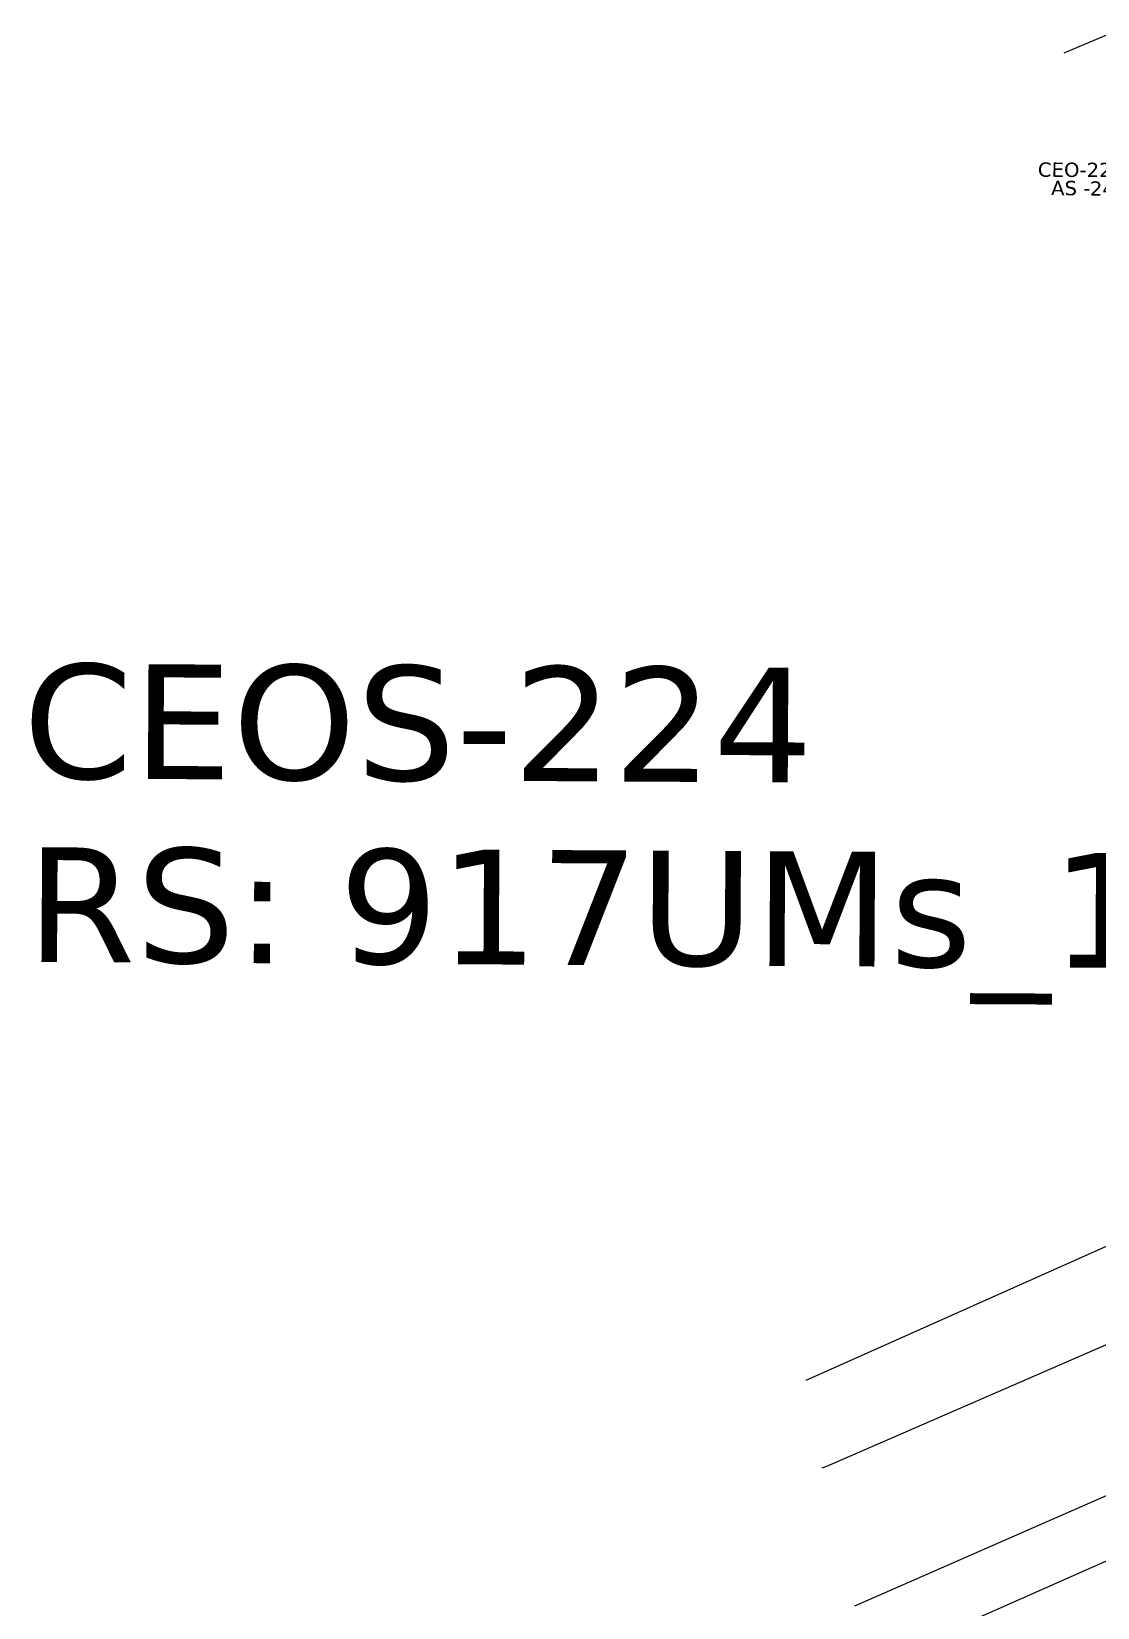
# Model space of a CAD drawing. Extents: x 12033 to 28038, y -9425 to 4777.
# Drawn here: x 24739 to 25482, y -8431 to -7332 of the extents above; entities that cross this region are included whole.
import ezdxf
from ezdxf.enums import TextEntityAlignment as Align

# ---------------------------------------------------------------- set-up
doc = ezdxf.new("R2010")
doc.units = ezdxf.units.DM
doc.header["$LTSCALE"] = 5
doc.header["$MEASUREMENT"] = 0
for name, color, linetype in [('10.0-Cartográfico', 252, 'Continuous'), ('20.8-Legenda', 1, 'Continuous'), ('label_cabos', 7, 'Continuous')]:
    doc.layers.add(name, color=color, linetype=linetype)
doc.styles.add('siredit', font='verdana.ttf')

# ---------------------------------------------------------------- blocks, each defined once
blk = doc.blocks.new('Inst CB DT OCUP CFOA-SM-AS-80-TS-24')
at = {"layer": 'label_cabos', "color": 0, "style": 'siredit'}
for tag, flags, p in [('ID_ATIVIDADE', 3, (1.31, 2.67)), ('FATOR', 1, (11.56, 2.55))]:
    blk.add_attdef(tag, text='', height=1, rotation=359.69, dxfattribs=dict(at, flags=flags)).set_placement(p, align=Align.MIDDLE_CENTER)
for tag, p in [('DESTINO_CABO', (3.13, 1.26)), ('TIPO_CABO', (13.11, 1.24)), ('TIPO_CABO', (1.76, 0)), ('CABO', (4.69, -0.05)), ('/', (7.71, -0.05)), ('LANCE', (10.91, 0)), ('UND', (15.96, 0)), ('FID', (13.15, -1.41))]:
    blk.add_attdef(tag, text='', height=1, rotation=359.69, dxfattribs=at).set_placement(p, align=Align.MIDDLE_CENTER)
blk.add_attdef('QTDE', (12.43, -0.47), '', height=1, rotation=359.69, dxfattribs=at)

msp = doc.modelspace()

# ---------------------------------------------------------------- linework, layer by layer
at = {"layer": '10.0-Cartográfico'}
for points in [[(25494.9, -7331.5), (25459, -7346.5)], [(25749.2, -7349.8), (26037.9, -7916.8), (26037.2, -7952.8), (26036.3, -7972.4), (26027.2, -7995.4), (26021.5, -8008.5), (26009.9, -8020.6), (25293.5, -8332.2), (25290.3, -8333.4)], [(25279.3, -8272), (25973, -7962.5), (25976.2, -7960.2), (25979.1, -7957.7), (25981.6, -7954.9), (25983.8, -7951.8), (25985.8, -7948.5), (25987.4, -7945.2), (25988.5, -7941.6), (25989.2, -7937.9), (25989.5, -7934.2), (25989.4, -7930.5), (25988.9, -7926.9), (25988, -7923.3), (25986.5, -7919.8), (25984.8, -7916.5), (25983.7, -7914.7), (25714.4, -7353.7)], [(25313.3, -8429.5), (26060.6, -8101.6), (26126.3, -8071.8), (26145.1, -8063.1), (26434.2, -8722.2), (26539.6, -8685.8), (26248.9, -8016.1), (26511.1, -7897), (27024.1, -7663.4)], [(27077.3, -7690), (26278.6, -8043.4), (26571.7, -8686.6), (26415.8, -8750.9), (26138.1, -8110.4), (25325.4, -8470.5)]]:
    msp.add_lwpolyline(points, dxfattribs=at)

# ---------------------------------------------------------------- block references
at = {"layer": 'label_cabos', "color": 0, "lineweight": 0}
ref = msp.add_blockref('Inst CB DT OCUP CFOA-SM-AS-80-TS-24', (25448.4, -7440.6), dxfattribs=dict(at, xscale=10, yscale=10, zscale=10))
ref.add_attrib('DESTINO_CABO', 'CEO-22406', dxfattribs={"color": 0, "height": 10, "rotation": 359.69, "style": 'siredit'}).set_placement((25479.7, -7428), align=Align.MIDDLE_CENTER)
ref.add_attrib('CABO', '24FO', dxfattribs={"color": 0, "height": 10, "rotation": 359.69, "style": 'siredit'}).set_placement((25495.2, -7441.1), align=Align.MIDDLE_CENTER)
ref.add_attrib('TIPO_CABO', 'Duto Ocup.', dxfattribs={"color": 0, "height": 10, "rotation": 359.69, "style": 'siredit'}).set_placement((25579.5, -7428.2), align=Align.MIDDLE_CENTER)
ref.add_attrib('/', '/', dxfattribs={"color": 0, "height": 10, "rotation": 359.69, "style": 'siredit'}).set_placement((25525.5, -7441.1), align=Align.MIDDLE_CENTER)
ref.add_attrib('TIPO_CABO', 'AS - ', dxfattribs={"color": 0, "height": 10, "rotation": 359.69, "style": 'siredit'}).set_placement((25466, -7440.7), align=Align.MIDDLE_CENTER)
ref.add_attrib('FID', '02-LC2', dxfattribs={"color": 0, "height": 10, "rotation": 359.69, "style": 'siredit'}).set_placement((25579.9, -7454.7), align=Align.MIDDLE_CENTER)
ref.add_attrib('LANCE', 'CC=', dxfattribs={"color": 0, "height": 10, "rotation": 359.69, "style": 'siredit'}).set_placement((25557.5, -7440.6), align=Align.MIDDLE_CENTER)
ref.add_attrib('QTDE', '90', (25572.7, -7445.4), dxfattribs={"color": 0, "height": 10, "rotation": 359.69, "style": 'siredit'})
ref.add_attrib('UND', 'm', dxfattribs={"color": 0, "height": 10, "rotation": 359.69, "style": 'siredit'}).set_placement((25608, -7440.6), align=Align.MIDDLE_CENTER)

# ---------------------------------------------------------------- texts
at = {"layer": '20.8-Legenda', "color": 116, "style": 'siredit'}
for s, p in [('CEOS-224', (25008.8, -7813.8)), ('RS: 917UMs_19FO', (25237.4, -7943.1))]:
    msp.add_text(s, height=80, rotation=359.69, dxfattribs=at).set_placement(p, align=Align.MIDDLE_CENTER)

doc.saveas('drawing.dxf')
